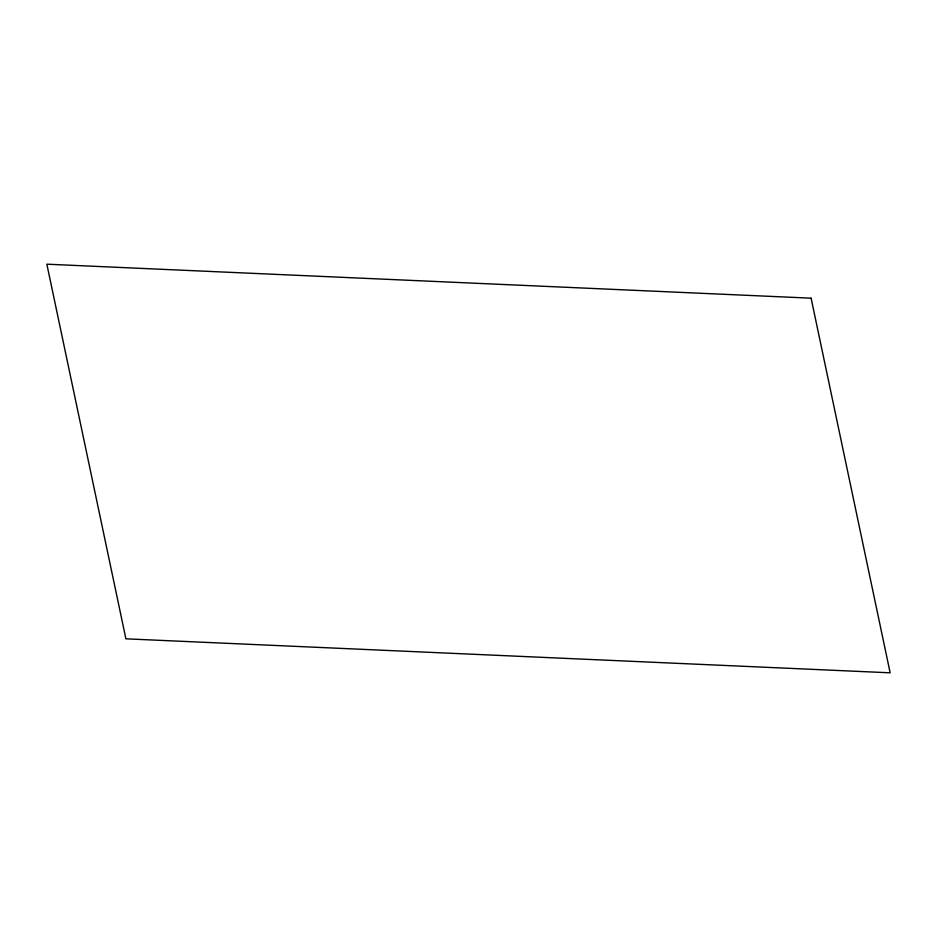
<?xml version="1.0" encoding="UTF-8"?>
<svg xmlns="http://www.w3.org/2000/svg" width="937" height="937" viewBox="0 0 937 937"><rect width="100%" height="100%" fill="white"/><g stroke="black" fill="none" stroke-linecap="round" stroke-linejoin="round"><path stroke-width="1.41" d="M811.102 298.177L46.85 264.187L125.898 638.823L890.15 672.813L811.102 298.177"/></g></svg>
